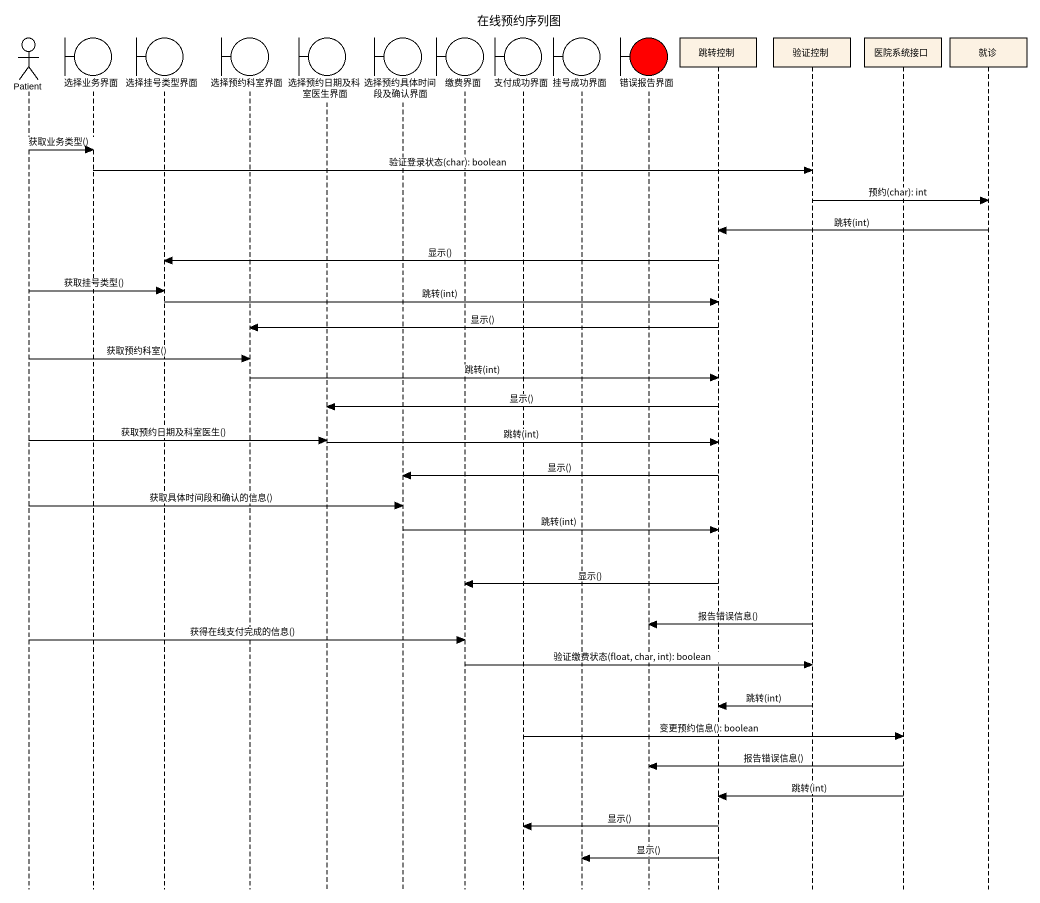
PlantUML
@startuml
title 在线预约序列图
hide footbox
actor Patient
boundary 选择业务界面
boundary 选择挂号类型界面
boundary 选择预约科室界面
boundary 选择预约日期及科室医生界面
boundary 选择预约具体时间段及确认界面
boundary 缴费界面
boundary 支付成功界面
boundary 挂号成功界面
boundary 错误报告界面 #FF0000
participant 跳转控制
participant 验证控制
participant 医院系统接口
participant 就诊

Patient -> 选择业务界面 : 获取业务类型()
选择业务界面 -> 验证控制 : 验证登录状态(char): boolean
验证控制 -> 就诊 : 预约(char): int
就诊 -> 跳转控制 : 跳转(int)
跳转控制 -> 选择挂号类型界面 : 显示()
Patient -> 选择挂号类型界面 : 获取挂号类型()
选择挂号类型界面 -> 跳转控制 : 跳转(int)
跳转控制 -> 选择预约科室界面 : 显示()
Patient -> 选择预约科室界面 : 获取预约科室()
选择预约科室界面 -> 跳转控制 : 跳转(int)
跳转控制 -> 选择预约日期及科室医生界面 : 显示()
Patient -> 选择预约日期及科室医生界面 : 获取预约日期及科室医生()
选择预约日期及科室医生界面 -> 跳转控制 : 跳转(int)
跳转控制 -> 选择预约具体时间段及确认界面 : 显示()
Patient -> 选择预约具体时间段及确认界面 : 获取具体时间段和确认的信息()
选择预约具体时间段及确认界面 -> 跳转控制 : 跳转(int)
跳转控制 -> 缴费界面 : 显示()
验证控制 -> 错误报告界面 : 报告错误信息()
Patient -> 缴费界面 : 获得在线支付完成的信息()
缴费界面 -> 验证控制 : 验证缴费状态(float, char, int): boolean
验证控制 -> 跳转控制 : 跳转(int)
支付成功界面 -> 医院系统接口 : 变更预约信息(): boolean
医院系统接口 -> 错误报告界面 : 报告错误信息()
医院系统接口 -> 跳转控制 : 跳转(int)
跳转控制 -> 支付成功界面 : 显示()
跳转控制 -> 挂号成功界面 : 显示()
@enduml
